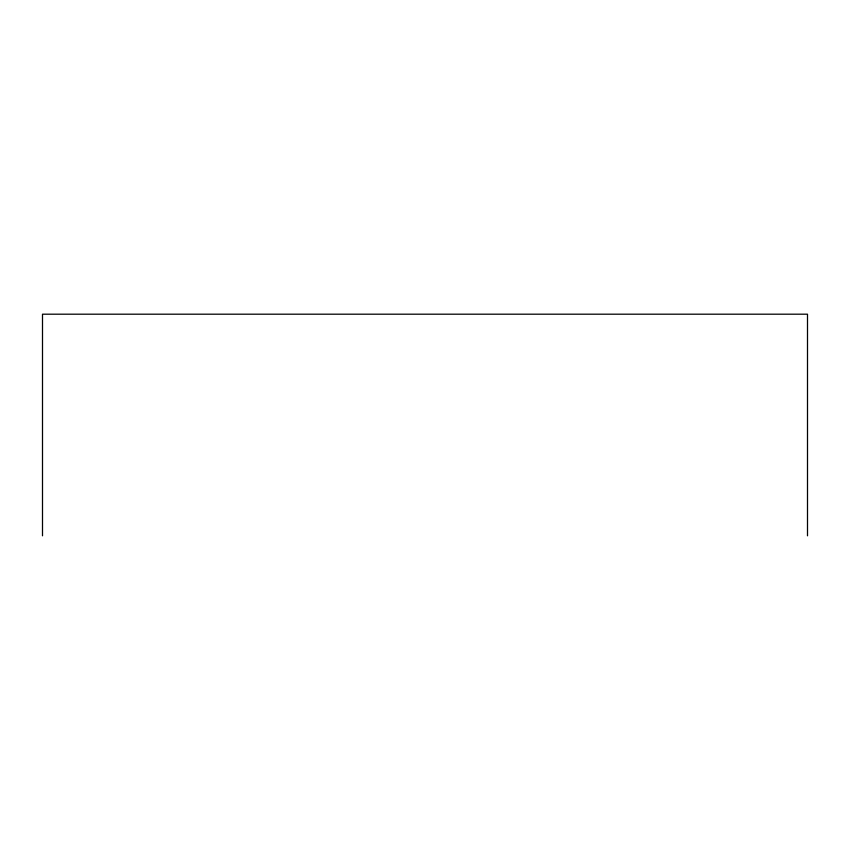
<?xml version="1.0" encoding="UTF-8"?>
<svg xmlns="http://www.w3.org/2000/svg" width="850" height="850" viewBox="0 0 850 850"><rect width="100%" height="100%" fill="white"/><g stroke="black" fill="none" stroke-linecap="round" stroke-linejoin="round"><path stroke-width="1.27" d="M807.5 535.808L807.5 314.192L42.5 314.192L42.5 535.808"/></g></svg>
